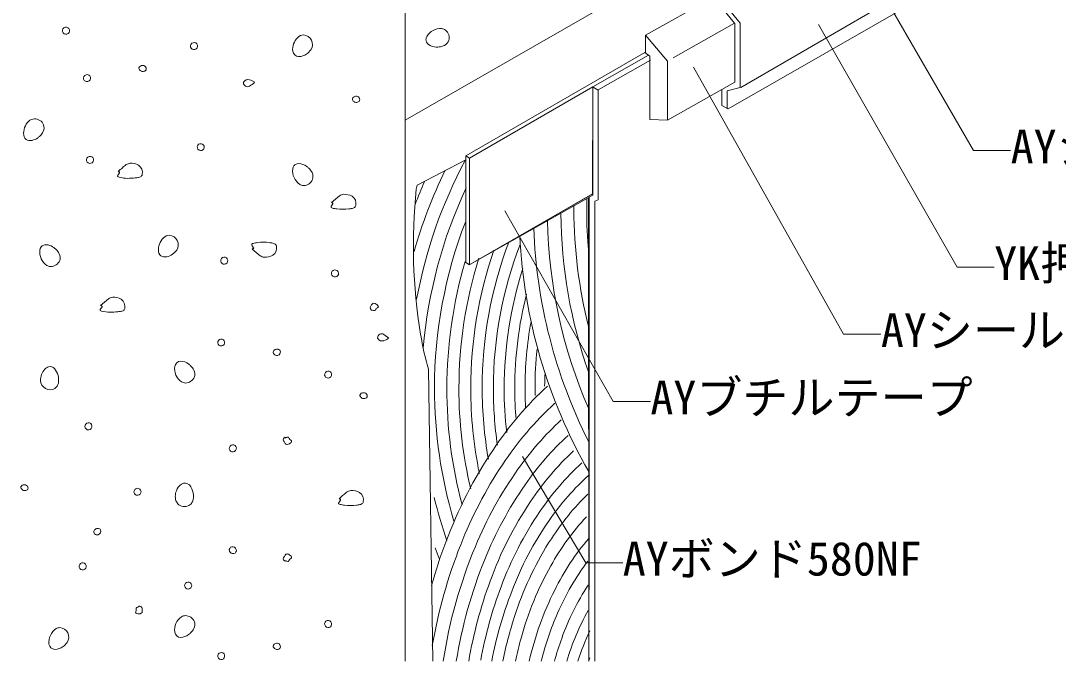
# Model space of a CAD drawing. Units: millimetres, scale not verified. Extents: x -9027 to 5741, y -559 to 9286.
# Drawn here: x -838 to 198, y -559 to 80 of the extents above; entities that cross this region are included whole.
import ezdxf
from ezdxf.enums import TextEntityAlignment as Align

# ---------------------------------------------------------------- set-up
doc = ezdxf.new("R2010")
doc.units = ezdxf.units.MM
doc.header["$LTSCALE"] = 10
doc.layers.add('0-0_文字', color=7, linetype='Continuous', lineweight=18)
doc.layers.add('0-1_レイヤー 3', color=7, linetype='Continuous', lineweight=18)
doc.styles.add('ＭＳ ゴシック', font='')
doc.styles.get('ＭＳ ゴシック').set_extended_font_data('MS Gothic')

msp = doc.modelspace()

# ---------------------------------------------------------------- linework, layer by layer
at = {"layer": '0-0_文字'}
for points in [[(-23.44, 187.27), (113.36, -49.33), (150.36, -49.33)], [(-41.64, 76.27), (96.96, -165.93), (133.96, -165.93)], [(-166.44, 33.87), (-16.44, -232.73), (20.76, -232.73)], [(-354.84, -109.73), (-246.44, -299.93), (-209.44, -299.93)], [(-337.24, -354.93), (-274.04, -460.93), (-237.04, -460.93)]]:
    msp.add_lwpolyline(points, dxfattribs=at)
at = {"layer": '0-1_レイヤー 3'}
for p, q in [((-119.24, 13.67), (194.76, 195.67)), ((-131.64, -7.73), (193.36, 178.67)), ((-147.44, 105.07), (-125.44, 77.87)), ((-186.64, 43.27), (-125.44, 77.87)), ((-125.24, 77.87), (-125.24, 18.87)), ((-214.44, 65.67), (-214.44, 48.47)), ((-267.04, 14.27), (-211.24, 45.67)), ((-261.44, 11.07), (-209.44, 40.87)), ((-138.24, 11.07), (-138.24, -4.33)), ((-132.64, 10.27), (-119.84, 13.47)), ((-132.64, 10.27), (-132.64, -7.53)), ((-138.24, -4.33), (-132.24, -7.73)), ((-454.44, -18.33), (-454.44, -559.33)), ((-389.84, -163.13), (-267.04, -92.53)), ((-470.64, -236.73), (-475.64, -232.93)), ((-426.84, -559.33), (-431.04, -267.73)), ((-324.64, -293.93), (-324.64, -286.73)), ((-420.24, -456.73), (-424.24, -446.13)), ((-270.04, -555.93), (-271.24, -559.33))]:
    msp.add_line(p, q, dxfattribs=at)
for points in [[(41.16, 265.27), (-454.44, -18.93), (-454.44, 484.87)], [(-140.84, 121.47), (-140.84, 103.67), (-119.64, 77.67), (-119.64, 13.47)], [(-147.44, 103.47), (-214.44, 65.67), (-192.44, 39.87)], [(-393.84, -54.73), (-215.04, 48.47), (-209.84, 44.87)], [(-192.44, -18.93), (-209.84, -18.33), (-209.84, 44.87)], [(-125.24, 18.87), (-192.44, -18.93), (-192.44, 39.87)], [(-270.64, -487.93), (-270.64, -96.13), (-267.04, -93.93), (-267.04, 14.07), (-390.24, -56.93)], [(-265.04, -559.13), (-265.04, -100.13), (-261.64, -98.53), (-261.64, 10.87), (-266.64, 13.87)], [(-443.24, -87.93), (-442.44, -83.93), (-393.84, -58.53), (-393.84, -161.33), (-389.84, -163.13), (-271.64, -96.73), (-271.24, -96.73), (-271.04, -559.33)]]:
    msp.add_lwpolyline(points, dxfattribs=at)
for points in [[(-215.04, 48.47), (-211.24, 45.67), (-267.04, 14.07), (-267.24, -92.53), (-389.84, -163.13), (-393.84, -161.33), (-393.84, -54.73)], [(-390.24, -163.53), (-390.24, -56.93), (-393.84, -54.73), (-393.84, -161.33)]]:
    msp.add_lwpolyline(points, close=True, dxfattribs=at)
for centre, radius, start, end in [((-792.91, 70.26), 3.65, 129.54759, 216.76686), ((-793.17, 69.95), 3.74, 38.36402, 123.45543), ((-793.03, 70.35), 3.62, 219.05838, 307.25607), ((-793.33, 70.22), 3.71, 312.15178, 33.59819), ((-549.96, 51.52), 16.78, 134.20219, 186.32289), ((-555.2, 56.61), 9.48, 93.86731, 132.95692), ((-556.49, 56.48), 9.61, 326.72931, 86.09192), ((-427.46, 61.21), 6.12, 147.76813, 178.28803), ((-418.66, 56.13), 16.28, 87.25274, 149.18197), ((-418.95, 64.08), 8.37, 54.12826, 82.68112), ((-419.91, 63.16), 9.69, 344.85729, 52.68273), ((-665.16, 54.86), 3.62, 129.05838, 217.25607), ((-665.19, 55.28), 3.87, 222.52268, 303.79177), ((-665.25, 54.79), 3.62, 39.05838, 127.25607), ((-665.65, 54.92), 3.87, 312.52268, 33.79177), ((-426.95, 61.73), 6.64, 182.91595, 230.40577), ((-422.96, 67.56), 13.69, 233.0965, 268.8256), ((-422.56, 74.52), 20.66, 268.12349, 276.45773), ((-421.53, 67.66), 13.73, 275.38478, 298.29545), ((-419.17, 63.73), 9.15, 296.98577, 340.22685), ((-560.44, 50.66), 6.28, 189.05497, 266.51536), ((-560.99, 58.74), 14.35, 270.69218, 305.58835), ((-562.46, 61.16), 17.17, 304.86189, 324.58719), ((-718.52, 32.92), 1.76, 168.38487, 212.53495), ((-716.68, 31.6), 3.93, 22.02897, 154.78875), ((-714.82, 34.78), 5.89, 208.50276, 226.48255), ((-715.32, 32.22), 2.44, 292.78428, 20.46212), ((-771.96, 22.86), 3.62, 129.05838, 217.25607), ((-772.05, 22.79), 3.62, 39.05838, 127.25607), ((-772.12, 22.88), 3.62, 309.05838, 37.25607), ((-716.18, 33.16), 3.78, 224.46525, 247.30581), ((-716.51, 35.27), 5.72, 258.62103, 291.89459), ((-611.3, 16.52), 4.94, 70.372, 151.57498), ((-613.14, 8.7), 12.95, 62.89914, 74.32361), ((-771.99, 23.28), 3.87, 222.52268, 303.79177), ((-613.93, 17.74), 2.05, 146.54892, 166.19232), ((-611.74, 18.49), 4.19, 183.61601, 300.08759), ((-635.71, 54.36), 47.32, 303.42985, 311.03982), ((-617.94, -0.54), 23.37, 55.31608, 62.75641), ((-503.09, 2.56), 3.96, 184.2477, 231.77066), ((-503.23, 0.84), 4.07, 57.6451, 159.33973), ((-502.22, 1.4), 2.53, 294.16497, 20.13551), ((-503.83, 1.2), 4.13, 14.92843, 47.83795), ((-503.78, 1.45), 2.66, 228.6653, 255.73179), ((-503.12, 3.65), 4.96, 254.6347, 293.08676), ((-818.34, -32.24), 17, 134.59674, 186.38625), ((-824.08, -26.86), 9.15, 93.48468, 132.61792), ((-824.47, -27.55), 9.83, 23.54099, 91.00118), ((-828.22, -24.94), 13.55, 313.24302, 336.46314), ((-824.03, -26.57), 9.06, 335.29757, 18.90958), ((-829.55, -33.73), 5.7, 184.01919, 251.31709), ((-828.89, -30.22), 9.25, 254.4151, 281.94004), ((-830.38, -23.84), 15.8, 282.41198, 305.32764), ((-833.12, -20.16), 20.39, 305.64131, 314.06778), ((-658.31, -45.94), 3.65, 129.54759, 216.76686), ((-658.43, -45.85), 3.62, 219.05838, 307.25607), ((-658.57, -46.25), 3.74, 38.36402, 123.45543), ((-658.41, -46.02), 3.47, 308.68442, 37.06555), ((-768.96, -58.74), 3.62, 129.05838, 217.25607), ((-769.03, -58.65), 3.62, 219.05838, 307.25607), ((-769.09, -59.14), 3.87, 42.52268, 123.79177), ((-769.12, -58.72), 3.62, 309.05838, 37.25607), ((-728.24, -70.66), 8.57, 95.36351, 123.42479), ((-728.13, -76.78), 14.68, 59.21427, 93.54732), ((25.89, -283.86), 476.55, 151.88974, 169.61121), ((-751.25, -65.13), 13.34, 319.8114, 330.50671), ((-777.56, -24.45), 58.65, 308.51984, 314.11561), ((-741.93, -74.62), 4.38, 67.54847, 78.24607), ((-740.47, -71.42), 0.875, 341.91942, 76.0159), ((-719.47, -84.15), 24.66, 123.16339, 134.45138), ((-725.4, -71.5), 8.75, 347.95032, 56.89801), ((-550, -69.5), 16.74, 173.9417, 234.90153), ((-560.55, -68.33), 6.12, 143.99326, 174.39315), ((-560.57, -68.97), 6.5, 91.13638, 139.28886), ((-561.24, -76.78), 14.32, 53.08524, 87.84145), ((-564.87, -82.24), 20.87, 46.70464, 54.1191), ((-559.85, -77.31), 13.84, 24.96711, 47.85464), ((-555.42, -75.5), 9.06, 342.84411, 26.3717), ((28.33, -284.68), 492.45, 154.04156, 164.16738), ((-740.7, -74.78), 0.792, 170.62455, 218.31604), ((-739.27, -75.1), 2.26, 142.51121, 168.41333), ((-739.75, -73.79), 2.16, 223.26414, 262.18234), ((-731.11, -44.45), 32.73, 254.16887, 269.49666), ((-731.12, -16.87), 60.3, 269.73072, 276.93112), ((-727.18, -45.28), 31.63, 276.07166, 282.05405), ((-722.29, -68.21), 8.18, 282.09141, 296.21981), ((-720.01, -72.58), 3.26, 294.08592, 346.60824), ((-555.88, -74.5), 9.83, 270.22445, 338.08259), ((276.01, -384.35), 773.32, 156.84988, 158.69087), ((-555.39, -76), 8.34, 239.52085, 266.91386), ((-514.88, -102.39), 9.31, 95.9334, 123.09209), ((-514.87, -108.02), 14.92, 60.05687, 93.73533), ((96.95, -144.29), 543.12, 174.04349, 189.36079), ((32.89, -286.5), 470.82, 154.89344, 175.15459), ((-538.68, -95.33), 14.22, 319.02955, 329.37564), ((-338.26, -315), 285.65, 129.50136, 131.58137), ((-528.91, -106.12), 4.91, 68.61056, 77.40779), ((-527.24, -102.37), 0.824, 345.65877, 81.72137), ((-512.13, -102.41), 8.71, 347.27934, 57.21871), ((-103.29, -105.96), 169.77, 177.08638, 180.86756), ((-527.52, -105.7), 0.851, 170.11703, 217.13696), ((-526.33, -105.95), 2.07, 141.12069, 168.84552), ((-526.44, -104.52), 2.44, 223.72782, 260.47764), ((-517.17, -68.71), 39.43, 255.79698, 262.19594), ((-516.75, -57.14), 50.95, 263.49854, 276.88729), ((-513.98, -76.28), 31.63, 276.07166, 282.05405), ((-509.09, -99.21), 8.18, 282.09141, 296.21981), ((-506.81, -103.58), 3.26, 294.08592, 346.60824), ((191.65, -108.27), 490.5, 180.47474, 199.318), ((-262.19, -107.55), 23.67, 172.17761, 182.36977), ((197.38, -107.24), 483.22, 180.15317, 194.12106), ((130.85, -110.34), 403.89, 179.74256, 185.71006), ((37.17, -286.83), 462.21, 158.96534, 179.98736), ((184.79, -108.93), 497.14, 181.1755, 203.52083), ((-689.2, -143.39), 9.48, 93.86731, 132.95692), ((-690.49, -143.52), 9.61, 326.72931, 86.09192), ((184.29, -109.1), 524.75, 182.77805, 209.8059), ((186.71, -108.83), 512.87, 182.02246, 206.80756), ((-813.41, -149.38), 5.86, 108.7594, 173.63635), ((-812.84, -152.47), 8.98, 77.784, 105.89428), ((-814.37, -158.57), 15.27, 53.27857, 77.01826), ((-683.96, -148.48), 16.78, 134.20219, 186.32289), ((-606.72, -143.36), 0.851, 142.86304, 189.88297), ((-605.53, -143.11), 2.07, 191.15448, 218.87931), ((-605.64, -144.54), 2.44, 99.52236, 136.27218), ((-617.88, -153.73), 14.22, 30.62436, 40.97045), ((-596.37, -180.35), 39.43, 97.80406, 104.20302), ((-595.95, -191.92), 50.95, 83.11271, 96.50146), ((-593.18, -172.78), 31.63, 77.94595, 83.92834), ((-591.4, -146.56), 8.75, 303.10199, 12.04968), ((-588.29, -149.85), 8.18, 63.78019, 77.90859), ((-586.01, -145.48), 3.26, 13.39176, 65.91408), ((35.97, -286.83), 413.41, 159.33447, 179.98668), ((35.26, -286.84), 401.5, 159.02693, 179.98441), ((-802.6, -150.5), 16.74, 173.9417, 234.90153), ((-817.47, -163.24), 20.87, 46.70464, 54.1191), ((-812.45, -158.31), 13.84, 24.96711, 47.85464), ((-808.02, -156.5), 9.06, 342.84411, 26.3717), ((-694.95, -149.93), 5.7, 184.01919, 251.31709), ((-694.29, -146.42), 9.25, 254.4151, 281.94004), ((-695.78, -140.04), 15.8, 282.41198, 305.32764), ((-696.46, -138.84), 17.17, 304.86189, 324.58719), ((-608.11, -142.94), 4.91, 282.59221, 291.38944), ((-417.46, 65.94), 285.65, 228.41863, 230.49864), ((-606.44, -146.69), 0.824, 278.27863, 14.34123), ((-594.08, -146.67), 9.31, 236.90791, 264.0666), ((-594.13, -141.28), 14.68, 266.45268, 300.78573), ((37.41, -286.85), 426.24, 161.09203, 179.98332), ((-807.99, -157), 8.34, 239.52085, 266.91386), ((-808.48, -155.5), 9.83, 270.22445, 338.08259), ((-634.96, -159.32), 3.62, 142.74393, 230.94162), ((-634.99, -159.74), 3.87, 56.20823, 137.47732), ((-635.05, -159.25), 3.62, 232.74393, 320.94162), ((-635.12, -159.34), 3.62, 322.74393, 50.94162), ((36, -286.82), 448.64, 163.62422, 179.98867), ((35.35, -286.83), 435.99, 162.66637, 179.98729), ((-524.36, -172.12), 3.62, 142.74393, 230.94162), ((-524.43, -172.21), 3.62, 52.74393, 140.94162), ((-524.45, -172.05), 3.62, 232.74393, 320.94162), ((-524.52, -172.14), 3.62, 322.74393, 50.94162), ((37.82, -286.84), 393.26, 162.30774, 179.98365), ((-745.48, -205.19), 9.31, 95.9334, 123.09209), ((-745.47, -210.51), 14.62, 59.73097, 93.81862), ((39.78, -286.68), 384.62, 165.89248, 180.00787), ((-769.28, -198.13), 14.22, 319.02955, 329.37564), ((-568.86, -417.8), 285.65, 129.50136, 131.58137), ((-759.51, -208.92), 4.91, 68.61056, 77.40779), ((-757.84, -205.17), 0.824, 345.65877, 81.72137), ((-742.87, -205.13), 8.67, 346.62578, 56.59164), ((-737.3, -206.69), 2.9, 296.29224, 351.3382), ((-487.28, -206.55), 2.01, 146.78491, 209.94194), ((-446.59, -229.29), 48.61, 147.16813, 150.63724), ((-485.75, -203.8), 1.9, 84.1946, 152.76977), ((-486.28, -207.65), 5.79, 58.26697, 82.80129), ((-478.53, -211.95), 6.5, 118.36087, 141.806), ((-485.56, -206.82), 4.7, 15.90065, 60.41381), ((-482.44, -204.96), 1.51, 302.86441, 337.84724), ((-758.12, -208.5), 0.851, 170.11703, 217.13696), ((-756.93, -208.75), 2.07, 141.12069, 168.84552), ((-757.04, -207.32), 2.44, 223.72782, 260.47764), ((-747.78, -168.05), 42.78, 256.95737, 278.80044), ((-742.08, -188.94), 21.41, 272.25146, 281.59077), ((-739.1, -203.36), 6.69, 281.38474, 297.4272), ((-484.56, -204.67), 5.31, 212.84466, 237.15534), ((-486.67, -209.49), 0.85, 126.86308, 154.9492), ((-489.62, -224.32), 15.7, 73.19021, 81.05979), ((-484.91, -208.34), 0.963, 260.02378, 305.03384), ((-485.67, -207.53), 2.07, 309.23846, 348.83403), ((31.67, -286.56), 366.31, 169.61554, 180.02681), ((-638.03, -241.21), 3.62, 52.74393, 140.94162), ((-477.74, -236.57), 4.2, 59.99724, 177.27464), ((-479.64, -235.9), 2.35, 191.51421, 211.56774), ((-477.41, -234.7), 4.88, 209.86816, 291.21182), ((-479.39, -226.4), 13.38, 286.25973, 297.34309), ((-484.1, -217.24), 23.69, 297.29441, 304.6331), ((-131.71, -183.26), 311.17, 189.12914, 193.92249), ((-637.91, -241.12), 3.65, 143.23314, 230.45241), ((-638.17, -240.81), 3.74, 236.54457, 321.63598), ((-638.33, -241.08), 3.71, 326.40181, 47.84822), ((-582.29, -251.62), 3.96, 128.22934, 175.7523), ((-582.98, -250.51), 2.66, 104.26821, 131.3347), ((-582.32, -252.71), 4.96, 66.91324, 105.3653), ((-581.42, -250.46), 2.53, 339.86449, 65.83503), ((43.94, -286.08), 368.58, 174.02768, 180.10098), ((-582.43, -249.9), 4.07, 200.66027, 302.3549), ((-583.03, -250.26), 4.13, 312.16205, 345.07157), ((-272.21, -217.88), 166.47, 193.99218, 197.42509), ((-803.03, -277.94), 15.19, 137.66483, 161.53352), ((-807.62, -273.95), 9.11, 108.97526, 136.8094), ((-808.99, -270.77), 5.67, 39.97801, 106.30519), ((-817.52, -278.42), 17.12, 349.17965, 41.22356), ((-668.27, -267.05), 16.31, 172.54366, 234.40987), ((-678.29, -265.88), 6.22, 92.25941, 171.17622), ((-679.02, -273.34), 13.68, 52.20841, 87.98851), ((-682.87, -279.44), 20.87, 46.70464, 54.1191), ((-677.85, -274.51), 13.84, 24.96711, 47.85464), ((-673.42, -272.7), 9.06, 342.84411, 26.3717), ((-801.24, -279.03), 17.24, 159.99198, 179.46861), ((-808.85, -278.59), 9.63, 181.67682, 299.98513), ((-673.88, -271.7), 9.83, 270.22445, 338.08259), ((-531.11, -273.12), 3.65, 143.23314, 230.45241), ((-531.23, -273.21), 3.62, 52.74393, 140.94162), ((-531.29, -272.72), 3.87, 236.20823, 317.47732), ((-531.65, -273.18), 3.87, 326.20823, 47.47732), ((761.97, -310.17), 1077.31, 177.93369, 178.64668), ((-809.81, -279.59), 9.34, 308.18489, 347.37777), ((-673.37, -273.12), 8.42, 238.60665, 266.81851), ((35.66, -287.05), 460.7, 179.96056, 196.68661), ((28.03, -288.18), 440.67, 179.81141, 195.09357), ((20.96, -288.07), 421.61, 179.81757, 193.58886), ((35.87, -286.69), 424.7, 180.00474, 191.54991), ((39.81, -285.86), 417.25, 180.11915, 189.89017), ((-82.54, -535.65), 340.2, 132.42394, 146.50463), ((47.58, -286.33), 413.82, 180.05535, 187.973), ((-9.58, -288.56), 345.87, 179.69655, 187.03638), ((51.87, -287.1), 396.71, 179.94727, 184.45793), ((12.71, -286.72), 347.35, 180.00123, 183.36814), ((-495.94, -295.25), 4.08, 24.97883, 155.02117), ((-495.31, -292.95), 4.37, 187.66434, 231.99787), ((-496.33, -294.33), 2.65, 231.083, 258.99142), ((-495.6, -292.38), 4.72, 254.70888, 292.11301), ((-494.81, -294.27), 2.67, 291.71186, 16.01532), ((-86.62, -540.88), 323.75, 132.37996, 146.71589), ((-770.62, -324.77), 3.58, 74.09856, 163.12236), ((-90.94, -543.72), 306.36, 132.63322, 144.92922), ((-770.55, -324.74), 3.63, 163.88258, 249.24752), ((-770.82, -324.47), 3.8, 254.49494, 340.61069), ((-770.74, -324.79), 3.63, 344.92301, 72.29791), ((-574.02, -338.27), 2.01, 150.10581, 213.16734), ((-571.44, -340.01), 5.12, 123.16328, 147.58567), ((-140.19, -92.69), 500.52, 209.52797, 209.86533), ((-573.49, -335.31), 0.859, 209.20621, 303.16374), ((-570.81, -340.12), 4.65, 100.5105, 118.36957), ((-571.56, -336.58), 1.03, 53.31939, 95.63238), ((-572.28, -337.34), 2.08, 11.47197, 49.88259), ((-545.35, -312.38), 34.96, 224.60714, 228.66601), ((-572.68, -337.39), 5.53, 300.93427, 321.76129), ((-569.25, -339.93), 1.54, 23.155, 58.04759), ((-569.87, -339.47), 2.04, 318.76622, 3.89995), ((-95.87, -547.69), 289.86, 132.4835, 145.43161), ((-626.36, -346.72), 3.62, 142.74393, 230.94162), ((-626.39, -347.14), 3.87, 56.20823, 137.47732), ((-626.45, -346.65), 3.62, 232.74393, 320.94162), ((-626.52, -346.74), 3.62, 322.74393, 50.94162), ((-572.55, -341.06), 1.91, 207.3209, 276.22155), ((-573.22, -336.05), 6.96, 277.2643, 299.05468), ((-2.43, -593.1), 438.72, 146.02179, 159.64669), ((-93.27, -556.3), 282.97, 132.99561, 146.46476), ((-100.7, -557.1), 264.01, 132.13961, 146.13216), ((-11.76, -594.09), 415.54, 146.24789, 158.68672), ((-26.58, -591.73), 386.63, 144.58687, 157.64076), ((-834.68, -387), 3.93, 22.02897, 154.78875), ((-669.38, -393.8), 14.18, 126.71891, 161.64218), ((-674.41, -387.85), 6.43, 44.69727, 122.49691), ((-682.51, -394.3), 16.76, 339.84532, 40.87278), ((-31.03, -595.42), 370.34, 145.04307, 158.18696), ((-105.84, -559.17), 248.27, 131.46626, 145.57868), ((-833.91, -384.75), 4.37, 187.66434, 231.99787), ((-834.93, -386.13), 2.65, 231.083, 258.99142), ((-834.1, -384.15), 4.77, 253.73921, 291.46592), ((-833.3, -386.37), 2.41, 292.94573, 20.38619), ((-721.55, -390.14), 3.63, 163.88258, 249.24752), ((-721.58, -390.23), 3.63, 74.92301, 162.29791), ((-721.79, -389.81), 3.87, 254.33469, 336.78524), ((-721.98, -390.35), 3.86, 345.35529, 69.75033), ((-670.11, -394.97), 13.79, 167.28034, 190.21075), ((-663.25, -396.16), 20.75, 160.79352, 168.2492), ((-382.09, -546.39), 203.38, 130.13797, 132.78469), ((-506.98, -399.15), 10.33, 98.13079, 127.04055), ((-507.44, -404.01), 15.11, 60.24183, 93.78863), ((-504.66, -398.14), 8.65, 346.69992, 56.94566), ((-101.03, -569.84), 246.2, 133.92948, 147.33742), ((-674.65, -396), 9.14, 188.90297, 232.14892), ((-674.81, -394.92), 9.92, 236.67167, 304.16019), ((-674.17, -396.65), 8.14, 307.25736, 335.14953), ((-519.92, -401.5), 0.851, 170.11703, 217.13696), ((-518.73, -401.75), 2.07, 141.12069, 168.84552), ((-518.84, -400.32), 2.44, 223.72782, 260.47764), ((-531.08, -391.13), 14.22, 319.02955, 329.37564), ((-521.31, -401.92), 4.91, 68.61056, 77.40779), ((-519.64, -398.17), 0.824, 345.65877, 81.72137), ((-509.57, -364.51), 39.43, 255.79698, 262.19594), ((-509.15, -352.94), 50.95, 263.49854, 276.88729), ((-505.73, -375.93), 27.73, 275.57026, 282.81691), ((-501.18, -396.02), 7.13, 282.97874, 298.13335), ((-499.14, -399.69), 2.94, 296.77856, 351.35445), ((58.97, -278.14), 498.33, 193.67237, 198.84804), ((-27.42, -603.05), 363.69, 146.0559, 160.13567), ((-36.51, -603.38), 343.11, 145.68847, 159.8082), ((-45.36, -603.78), 323.39, 145.11584, 159.33374), ((-93.04, -583.54), 246.65, 136.93689, 151.02785), ((-762.99, -430.15), 2.45, 145.04923, 233.76544), ((-761.2, -431.24), 4.55, 108.51194, 146.76591), ((-761.81, -429.43), 3.77, 225.81273, 283.67703), ((-761.58, -429.51), 2.79, 85.09891, 112.39341), ((-761.48, -430.73), 4, 40.48862, 87.97273), ((-762.5, -429.2), 4.2, 292.09879, 14.77111), ((-626.31, -448.34), 3.65, 129.54759, 216.76686), ((-626.57, -448.65), 3.74, 38.36402, 123.45543), ((71.34, -624.76), 518.91, 159.20257, 164.23005), ((70.39, -629.57), 504.98, 158.32369, 170.21289), ((57.96, -630.23), 479.47, 157.22874, 171.49641), ((-41.81, -610.32), 317.91, 146.95664, 161.5391), ((-86.47, -595.25), 243.26, 139.20934, 153.92077), ((-626.3, -448.21), 3.74, 218.36402, 303.45543), ((-626.56, -448.52), 3.65, 309.54759, 36.76686), ((-574.02, -456.99), 2.01, 146.83266, 209.89419), ((-140.19, -702.57), 500.52, 150.13467, 150.47203), ((-572.44, -454.27), 2.02, 84.7572, 152.46372), ((-572.85, -457.65), 5.43, 56.29701, 83.73678), ((-572.68, -457.87), 5.53, 38.23871, 59.06573), ((-569.87, -455.79), 2.04, 356.10005, 41.23378), ((-776.12, -464.67), 3.74, 128.36401, 213.45543), ((-776.39, -464.82), 3.71, 42.15178, 123.59819), ((-776.52, -464.52), 3.62, 309.05838, 37.25607), ((-571.44, -455.25), 5.12, 212.41433, 236.83672), ((-573.49, -459.95), 0.859, 56.83626, 150.79379), ((-570.81, -455.14), 4.65, 241.63043, 259.4895), ((-571.56, -458.68), 1.03, 264.36762, 306.68061), ((-572.28, -457.92), 2.08, 310.11741, 348.52803), ((-545.35, -482.88), 34.96, 131.33399, 135.39286), ((-569.25, -455.33), 1.54, 301.95241, 336.845), ((50.57, -631.47), 459.51, 157.79528, 170.96796), ((-31.67, -620.41), 318.21, 150.57278, 164.67493), ((-76.21, -607.99), 245.7, 142.76898, 156.80879), ((-776.42, -464.41), 3.65, 219.54759, 306.76686), ((-670.95, -483.74), 3.63, 163.88258, 249.24752), ((-671.02, -483.77), 3.58, 74.09856, 163.12236), ((-671.22, -483.47), 3.8, 254.49494, 340.61069), ((-671.14, -483.79), 3.63, 344.92301, 72.29791), ((46.18, -633.43), 443.25, 159.67509, 170.37635), ((33.17, -632.81), 418.68, 159.31959, 169.75304), ((-69.53, -617.36), 242.35, 146.4228, 160.51604), ((24.41, -633.67), 399.23, 158.854, 169.26824), ((-21.76, -630.2), 316.76, 153.38894, 167.03508), ((-731.84, -506.68), 9.04, 337.96796, 354.59735), ((-721.11, -506.74), 1.9, 164.29147, 204.50594), ((-722.02, -506.58), 0.987, 115.30578, 159.09941), ((-728.27, -489.34), 17.36, 289.62793, 297.408), ((-721.1, -504.46), 0.873, 340.58175, 8.53759), ((-720.14, -509), 4.67, 64.89234, 91.2193), ((-719.16, -506.59), 2.08, 0.09243, 61.27792), ((-1005.42, -531.61), 289.42, 4.37488, 4.95884), ((-722.24, -510.47), 1.29, 161.80567, 200.85877), ((-721.71, -509.77), 2.08, 213.73414, 253.49716), ((-720.24, -506.06), 6.07, 250.16, 270.0145), ((-720.61, -506.31), 5.83, 273.66237, 298.60331), ((-718.74, -509.75), 1.91, 298.68998, 6.7416), ((-668.13, -528.2), 16.44, 125.82973, 187.43359), ((-673.63, -521.75), 8.02, 91.47292, 120.95767), ((-673.88, -523.56), 9.83, 21.91741, 89.77555), ((22.15, -635.49), 386.56, 161.00138, 168.63677), ((-24.92, -632.75), 302.61, 156.32312, 165.91936), ((-66.69, -624.34), 235.31, 150.57317, 163.96215), ((-793.6, -540.38), 16.54, 124.74028, 186.07948), ((-799.05, -533.68), 7.96, 91.38322, 119.94624), ((-799.89, -535.32), 9.61, 326.72931, 86.09192), ((-677.85, -520.75), 13.84, 312.14536, 335.03289), ((-673.42, -522.56), 9.06, 333.6283, 17.15589), ((-531.16, -522.14), 3.62, 129.05838, 217.25607), ((-531.23, -522.05), 3.62, 219.05838, 307.25607), ((-531.29, -522.54), 3.87, 42.52268, 123.79177), ((-531.65, -522.08), 3.87, 312.52268, 33.79177), ((-678.29, -529.38), 6.22, 188.82378, 267.74059), ((-679.02, -521.92), 13.68, 272.01149, 307.79159), ((-682.87, -515.82), 20.87, 305.8809, 313.29536), ((19.13, -637.46), 371.71, 164.21016, 167.83554), ((-26.61, -635.26), 288.79, 160.00931, 164.75684), ((-72.16, -625.6), 219.97, 153.98673, 162.41045), ((-803.8, -541.29), 6.29, 187.71566, 267.31588), ((-804.57, -533.38), 14.19, 271.88965, 306.93091), ((-805.86, -530.64), 17.17, 304.86189, 324.58719), ((-584.99, -544.26), 1.3, 165.14578, 214.1293), ((-582.43, -545.36), 4.07, 57.6451, 159.33973), ((-580.83, -542.14), 5.95, 208.57327, 226.63871), ((-582.14, -543.72), 3.91, 224.72678, 247.48088), ((-582.32, -542.55), 4.96, 254.6347, 293.08676), ((-581.42, -544.8), 2.53, 294.16497, 20.13551), ((-583.03, -545), 4.13, 14.92843, 47.83795), ((-637.96, -554.14), 3.62, 129.05838, 217.25607), ((-638.03, -554.05), 3.62, 219.05838, 307.25607), ((-638.09, -554.54), 3.87, 42.52268, 123.79177), ((-638.45, -554.08), 3.87, 312.52268, 33.79177)]:
    msp.add_arc(centre, radius, start, end, dxfattribs=at)

# ---------------------------------------------------------------- texts
at = {"layer": '0-0_文字', "style": 'ＭＳ ゴシック'}
for s, p in [('AYシールMS-1', (150.36, -72.33)), ('YK押え金物', (133.96, -188.93)), ('AYシールMS-1', (20.76, -255.73)), ('AYブチルテープ', (-209.44, -322.93)), ('AYボンド580NF', (-237.04, -483.93))]:
    msp.add_text(s, height=33.72, dxfattribs=at).set_placement(p, align=Align.BOTTOM_LEFT)

doc.saveas('drawing.dxf')
